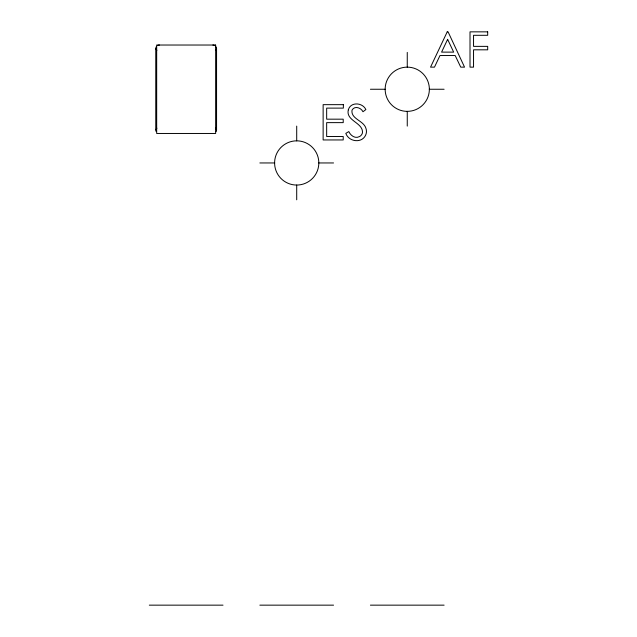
<?xml version="1.0" encoding="UTF-8"?>
<svg xmlns="http://www.w3.org/2000/svg" width="637" height="637" viewBox="0 0 637 637"><rect width="100%" height="100%" fill="white"/><g stroke="black" fill="none" stroke-linecap="round" stroke-linejoin="round"><path stroke-width="0.96" d="M156.248 131.628A3.687 3.687 0 0 1 155.754 129.789L156.893 128.172M215.425 50.331L216.564 48.715A3.687 3.687 0 0 0 216.07 46.875M370.408 89.252L385.194 89.252M429.322 89.252L444.108 89.252M259.856 162.953L274.643 162.953M318.779 162.953L333.557 162.953M149.313 605.15L223.006 605.15M259.856 605.15L333.557 605.15M370.408 605.15L444.108 605.15M215.425 128.172L216.564 129.789A3.687 3.687 0 0 1 216.07 131.628M156.248 46.875A3.687 3.687 0 0 0 155.754 48.715L156.893 50.331M407.258 52.401L407.258 67.14A22.112 22.112 0 0 1 429.322 87.858L429.322 90.637A22.112 22.112 0 0 1 407.258 111.364L407.258 126.102M296.707 126.102L296.707 140.841A22.112 22.112 0 0 1 318.779 161.559L318.779 164.338A22.112 22.112 0 0 1 296.707 185.056L296.707 199.803M216.564 48.715L216.564 129.789M155.754 48.715L155.754 129.789M296.707 185.056A22.112 22.112 0 0 1 274.643 164.338L274.643 161.559A22.112 22.112 0 0 1 296.707 140.841M407.258 111.364A22.112 22.112 0 0 1 385.194 90.637L385.194 87.858A22.112 22.112 0 0 1 407.258 67.14M157.602 45.522A3.687 3.687 0 0 1 159.441 45.028M212.877 45.028A3.687 3.687 0 0 1 214.717 45.522M348.32 109.851C345.549 121.046 363.488 122.535 362.445 132.926A5.844 5.844 0 0 1 359.459 136.581C355.183 139.025 350.549 135.522 348.805 131.58L345.811 133.38C348.789 141.916 362.031 143.651 365.734 134.925A8.878 8.878 0 0 0 366.036 128.682C364.093 120.568 350.637 119.159 352.022 110.161C354.467 105.408 361.06 107.685 362.986 111.738L365.869 109.556C362.541 102.438 350.581 101.586 348.32 109.851M447.222 31.85L430.548 67.14L434.482 67.14L439.976 55.53L455.184 55.53L460.734 67.14L464.54 67.14L448.082 31.85L447.222 31.85M447.636 39.351L441.592 52.123L453.655 52.123L447.636 39.351M487.687 31.85L470.01 31.85L470.01 67.14L473.538 67.14L473.538 49.821L487.687 49.821L487.687 46.366L473.538 46.366L473.538 35.306L487.687 35.306L487.687 31.85M215.64 45.028L156.678 45.028L156.678 133.467L215.64 133.467L215.64 45.028M343.359 104.659L323.134 104.659L323.134 139.949L343.216 139.949L343.216 136.501L326.662 136.501L326.662 122.63L343.216 122.63L343.216 119.175L326.662 119.175L326.662 108.115L343.359 108.115L343.359 104.659"/></g></svg>
